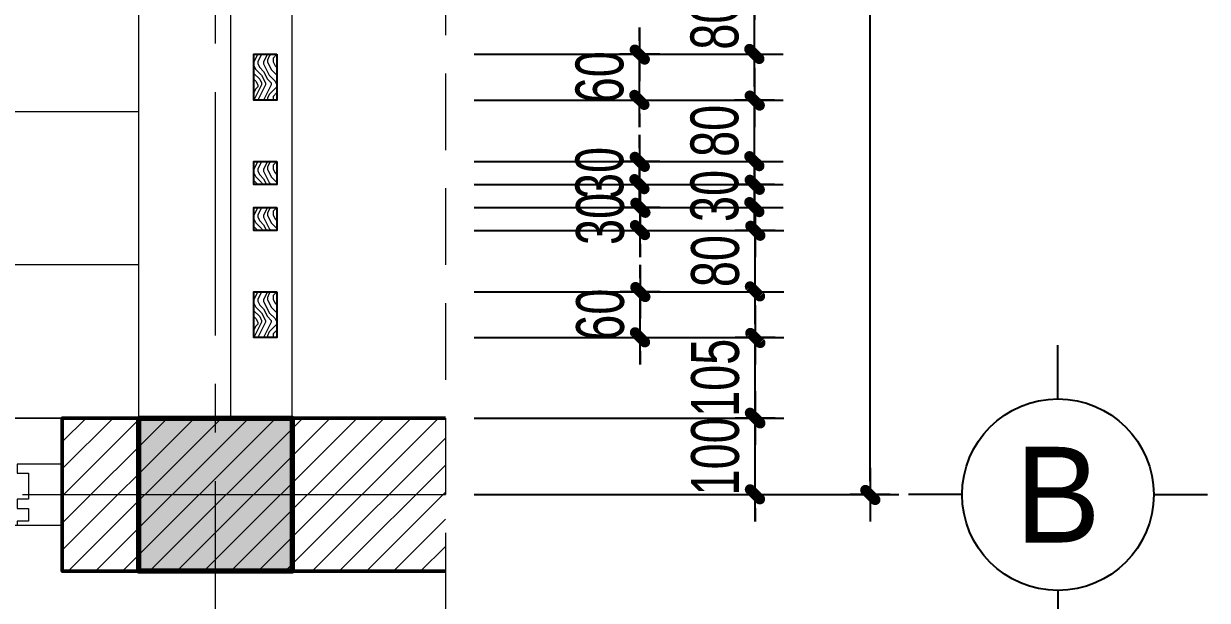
# Model space of a CAD drawing. Header units: inches. Extents: x 88947 to 296847, y 35049 to 161062.
# Drawn here: x 211662 to 213206, y 74483 to 75235 of the extents above; entities that cross this region are included whole.
import ezdxf
from ezdxf.enums import TextEntityAlignment as Align

# ---------------------------------------------------------------- set-up
doc = ezdxf.new("R2010")
doc.units = ezdxf.units.IN
doc.header["$MEASUREMENT"] = 0
doc.header["$PDMODE"] = 1
for name, pattern in [('ACAD_ISO03W100', [30, 12, -18]), ('CENTER', [50.8, 31.75, -6.35, 6.35, -6.35]), ('DASHED', [0.75, 0.5, -0.25])]:
    doc.linetypes.add(name, pattern=pattern)
for name, color, linetype, lineweight in [('A-Dims', 145, 'Continuous', 25), ('CUA', 42, 'Continuous', 20), ('DIM', 7, 'Continuous', 25), ('GHICHU', 40, 'Continuous', 18), ('HACTH', 8, 'Continuous', 5), ('HATCH', 8, 'Continuous', 5), ('KHUNG 1', 6, 'Continuous', 70), ('KHUNG 2', 144, 'Continuous', 18), ('netthay', 254, 'Continuous', 25), ('THAY', 3, 'Continuous', 18), ('TRUC', 252, 'ACAD_ISO03W100', 13), ('TUONG', 4, 'Continuous', 50)]:
    doc.layers.add(name, color=color, linetype=linetype, lineweight=lineweight)
doc.styles.add('FRANKO', font='VFRANKO.TTF')
doc.styles.add('VHELVEN', font='VHELVEN.TTF')
doc.styles.add('VNI-HELVE-CONDENSE', font='VNARIAL.TTF', dxfattribs={"width": 0.7})
doc.dimstyles.new('TAS-50', dxfattribs={"dimscale": 25, "dimtxt": 2.5, "dimasz": 0.7, "dimexe": 1.5, "dimexo": 1.5, "dimgap": 0.8, "dimtad": 1, "dimdec": 0, "dimzin": 3, "dimdsep": 46, "dimtxsty": 'VNI-HELVE-CONDENSE', "dimblk": 'TICK', "dimcen": 2.5, "dimclrt": 71, "dimazin": 2, "dimtfac": 0.75, "dimtdec": 0, "dimtix": 1, "dimtmove": 2, "dimatfit": 2, "dimldrblk": 'TICK123', "dimfxl": 1.5, "dimtolj": 1, "dimtzin": 0, "dimarcsym": 0})

# ---------------------------------------------------------------- blocks, each defined once
blk = doc.blocks.new('TICK')
at = {"layer": 'A-Dims', "color": 1}
for p, q in [((0, 1.5), (0, -1.5)), ((-2, 0), (2, 0))]:
    blk.add_line(p, q, dxfattribs=at)
at = {"layer": 'A-Dims', "color": 1, "const_width": 0.788}
blk.add_lwpolyline([(-0.334, -0.349), (0.383, 0.378)], dxfattribs=at)
at = {"layer": 'A-Dims', "color": 1, "const_width": 0.394}
for points in [[(0.244, 0.517, -0.414214), (0.523, 0.517, -1)], [(0.523, 0.517, -0.414214), (0.523, 0.238, -1)], [(-0.473, -0.21, 0.414214), (-0.473, -0.488, 1)], [(-0.473, -0.488, 0.414214), (-0.195, -0.488, 1)]]:
    blk.add_lwpolyline(points, format="xyb", dxfattribs=at)
blk = doc.blocks.new('*D1354')
at = {"layer": 'Defpoints', "color": 0}
for p in [(212212.2, 76120.5), (212766.2, 76120.5), (212212.2, 74620.5)]:
    blk.add_point(p, dxfattribs=at)
at = {"layer": 'DIM', "color": 0, "lineweight": -2}
for p, q in [((212249.7, 76120.5), (212803.7, 76120.5)), ((212766.2, 74638), (212766.2, 76103)), ((212249.7, 74620.5), (212803.7, 74620.5))]:
    blk.add_line(p, q, dxfattribs=at)
at = {"layer": 'DIM', "color": 0, "lineweight": -2, "xscale": 17.5, "yscale": 17.5, "zscale": 17.5}
for p, rotation in [((212766.2, 76120.5), 90), ((212766.2, 74620.5), 270)]:
    blk.add_blockref('TICK', p, dxfattribs=dict(at, rotation=rotation))
at = {"layer": 'DIM', "color": 71, "insert": (212714.3, 75370.5), "char_height": 62.5, "attachment_point": 5, "rotation": 90, "style": 'VNI-HELVE-CONDENSE'}
blk.add_mtext('\\A1;1500', dxfattribs=at)
blk = doc.blocks.new('TICK123')
at = {"layer": 'A-Dims', "color": 1}
blk.add_lwpolyline([(0.046, 0, 0, 0.84, 0), (-2.111, 0, 8.4, 8.4, 0)], format="xyseb", dxfattribs=at)
blk = doc.blocks.new('TRUCCOT')
for p, q in [((0, -140), (0, 0)), ((-250, -390), (-390, -390)), ((250, -390), (390, -390)), ((0, -640), (0, -780))]:
    blk.add_line(p, q)
blk.add_circle((0, -390), 250)
at = {"layer": 'GHICHU', "style": 'VHELVEN'}
blk.add_attdef('TRUC', text='', height=280, dxfattribs=at).set_placement((0, -390), align=Align.MIDDLE_CENTER)
blk = doc.blocks.new('*D1828')
at = {"layer": 'Defpoints', "color": 0}
for p in [(212212.2, 75025.5), (212615.4, 75025.5), (212212.2, 74995.5)]:
    blk.add_point(p, dxfattribs=at)
at = {"layer": 'DIM', "color": 0, "lineweight": -2}
for p, q in [((212615.4, 75043), (212615.4, 75060.5)), ((212249.7, 75025.5), (212652.9, 75025.5)), ((212615.4, 74995.5), (212615.4, 75025.5)), ((212249.7, 74995.5), (212652.9, 74995.5)), ((212615.4, 74978), (212615.4, 74960.5))]:
    blk.add_line(p, q, dxfattribs=at)
at = {"layer": 'DIM', "color": 0, "lineweight": -2, "xscale": 17.5, "yscale": 17.5, "zscale": 17.5}
for p, rotation in [((212615.4, 75025.5), 270), ((212615.4, 74995.5), 90)]:
    blk.add_blockref('TICK', p, dxfattribs=dict(at, rotation=rotation))
at = {"layer": 'DIM', "color": 71, "insert": (212563.4, 75010.5), "char_height": 62.5, "attachment_point": 5, "rotation": 90, "style": 'VNI-HELVE-CONDENSE'}
blk.add_mtext('\\A1;30', dxfattribs=at)
blk = doc.blocks.new('*D1829')
at = {"layer": 'Defpoints', "color": 0}
for p in [(212212.2, 75055.5), (212465.4, 75055.5), (212212.2, 75025.5)]:
    blk.add_point(p, dxfattribs=at)
at = {"layer": 'DIM', "color": 0, "lineweight": -2}
for p, q in [((212465.4, 75073), (212465.4, 75090.5)), ((212249.7, 75055.5), (212502.9, 75055.5)), ((212465.4, 75025.5), (212465.4, 75055.5)), ((212249.7, 75025.5), (212502.9, 75025.5)), ((212465.4, 75008), (212465.4, 74990.5))]:
    blk.add_line(p, q, dxfattribs=at)
at = {"layer": 'DIM', "color": 0, "lineweight": -2, "xscale": 17.5, "yscale": 17.5, "zscale": 17.5}
for p, rotation in [((212465.4, 75055.5), 270), ((212465.4, 75025.5), 90)]:
    blk.add_blockref('TICK', p, dxfattribs=dict(at, rotation=rotation))
at = {"layer": 'DIM', "color": 71, "insert": (212413.4, 75040.5), "char_height": 62.5, "attachment_point": 5, "rotation": 90, "style": 'VNI-HELVE-CONDENSE'}
blk.add_mtext('\\A1;30', dxfattribs=at)
blk = doc.blocks.new('*D1830')
at = {"layer": 'Defpoints', "color": 0}
for p in [(212212.2, 75195.5), (212465.4, 75195.5), (212212.2, 75135.5)]:
    blk.add_point(p, dxfattribs=at)
at = {"layer": 'DIM', "color": 0, "lineweight": -2}
for p, q in [((212465.4, 75213), (212465.4, 75230.5)), ((212249.7, 75195.5), (212502.9, 75195.5)), ((212465.4, 75135.5), (212465.4, 75195.5)), ((212249.7, 75135.5), (212502.9, 75135.5)), ((212465.4, 75118), (212465.4, 75100.5))]:
    blk.add_line(p, q, dxfattribs=at)
at = {"layer": 'DIM', "color": 0, "lineweight": -2, "xscale": 17.5, "yscale": 17.5, "zscale": 17.5}
for p, rotation in [((212465.4, 75195.5), 270), ((212465.4, 75135.5), 90)]:
    blk.add_blockref('TICK', p, dxfattribs=dict(at, rotation=rotation))
at = {"layer": 'DIM', "color": 71, "insert": (212413.5, 75165.5), "char_height": 62.5, "attachment_point": 5, "rotation": 90, "style": 'VNI-HELVE-CONDENSE'}
blk.add_mtext('\\A1;60', dxfattribs=at)
blk = doc.blocks.new('*D1831')
at = {"layer": 'Defpoints', "color": 0}
for p in [(212212.2, 75275.5), (212615.4, 75275.5), (212212.2, 75195.5)]:
    blk.add_point(p, dxfattribs=at)
at = {"layer": 'DIM', "color": 0, "lineweight": -2}
for p, q in [((212615.4, 75293), (212615.4, 75310.5)), ((212249.7, 75275.5), (212652.9, 75275.5)), ((212615.4, 75195.5), (212615.4, 75275.5)), ((212249.7, 75195.5), (212652.9, 75195.5)), ((212615.4, 75178), (212615.4, 75160.5))]:
    blk.add_line(p, q, dxfattribs=at)
at = {"layer": 'DIM', "color": 0, "lineweight": -2, "xscale": 17.5, "yscale": 17.5, "zscale": 17.5}
for p, rotation in [((212615.4, 75275.5), 270), ((212615.4, 75195.5), 90)]:
    blk.add_blockref('TICK', p, dxfattribs=dict(at, rotation=rotation))
at = {"layer": 'DIM', "color": 71, "insert": (212563.5, 75235.5), "char_height": 62.5, "attachment_point": 5, "rotation": 90, "style": 'VNI-HELVE-CONDENSE'}
blk.add_mtext('\\A1;80', dxfattribs=at)
blk = doc.blocks.new('*D1833')
at = {"layer": 'Defpoints', "color": 0}
for p in [(212212.2, 75135.5), (212615.4, 75135.5), (212212.2, 75055.5)]:
    blk.add_point(p, dxfattribs=at)
at = {"layer": 'DIM', "color": 0, "lineweight": -2}
for p, q in [((212615.4, 75153), (212615.4, 75170.5)), ((212249.7, 75135.5), (212652.9, 75135.5)), ((212615.4, 75055.5), (212615.4, 75135.5)), ((212249.7, 75055.5), (212652.9, 75055.5)), ((212615.4, 75038), (212615.4, 75020.5))]:
    blk.add_line(p, q, dxfattribs=at)
at = {"layer": 'DIM', "color": 0, "lineweight": -2, "xscale": 17.5, "yscale": 17.5, "zscale": 17.5}
for p, rotation in [((212615.4, 75135.5), 270), ((212615.4, 75055.5), 90)]:
    blk.add_blockref('TICK', p, dxfattribs=dict(at, rotation=rotation))
at = {"layer": 'DIM', "color": 71, "insert": (212563.5, 75095.5), "char_height": 62.5, "attachment_point": 5, "rotation": 90, "style": 'VNI-HELVE-CONDENSE'}
blk.add_mtext('\\A1;80', dxfattribs=at)
blk = doc.blocks.new('*D1834')
at = {"layer": 'Defpoints', "color": 0}
for p in [(212212.2, 74885.5), (212466.2, 74885.5), (212212.2, 74825.5)]:
    blk.add_point(p, dxfattribs=at)
at = {"layer": 'DIM', "color": 0, "lineweight": -2}
for p, q in [((212466.2, 74903), (212466.2, 74920.5)), ((212249.7, 74885.5), (212503.7, 74885.5)), ((212466.2, 74825.5), (212466.2, 74885.5)), ((212249.7, 74825.5), (212503.7, 74825.5)), ((212466.2, 74808), (212466.2, 74790.5))]:
    blk.add_line(p, q, dxfattribs=at)
at = {"layer": 'DIM', "color": 0, "lineweight": -2, "xscale": 17.5, "yscale": 17.5, "zscale": 17.5}
for p, rotation in [((212466.2, 74885.5), 270), ((212466.2, 74825.5), 90)]:
    blk.add_blockref('TICK', p, dxfattribs=dict(at, rotation=rotation))
at = {"layer": 'DIM', "color": 71, "insert": (212414.3, 74855.5), "char_height": 62.5, "attachment_point": 5, "rotation": 90, "style": 'VNI-HELVE-CONDENSE'}
blk.add_mtext('\\A1;60', dxfattribs=at)
blk = doc.blocks.new('*D1835')
at = {"layer": 'Defpoints', "color": 0}
for p in [(212212.2, 74965.5), (212616.2, 74965.5), (212212.2, 74885.5)]:
    blk.add_point(p, dxfattribs=at)
at = {"layer": 'DIM', "color": 0, "lineweight": -2}
for p, q in [((212616.2, 74983), (212616.2, 75000.5)), ((212249.7, 74965.5), (212653.7, 74965.5)), ((212616.2, 74885.5), (212616.2, 74965.5)), ((212249.7, 74885.5), (212653.7, 74885.5)), ((212616.2, 74868), (212616.2, 74850.5))]:
    blk.add_line(p, q, dxfattribs=at)
at = {"layer": 'DIM', "color": 0, "lineweight": -2, "xscale": 17.5, "yscale": 17.5, "zscale": 17.5}
for p, rotation in [((212616.2, 74965.5), 270), ((212616.2, 74885.5), 90)]:
    blk.add_blockref('TICK', p, dxfattribs=dict(at, rotation=rotation))
at = {"layer": 'DIM', "color": 71, "insert": (212564.3, 74925.5), "char_height": 62.5, "attachment_point": 5, "rotation": 90, "style": 'VNI-HELVE-CONDENSE'}
blk.add_mtext('\\A1;80', dxfattribs=at)
blk = doc.blocks.new('*D1836')
at = {"layer": 'Defpoints', "color": 0}
for p in [(212212.2, 74995.5), (212466.2, 74995.5), (212212.2, 74965.5)]:
    blk.add_point(p, dxfattribs=at)
at = {"layer": 'DIM', "color": 0, "lineweight": -2}
for p, q in [((212466.2, 75013), (212466.2, 75030.5)), ((212249.7, 74995.5), (212503.7, 74995.5)), ((212466.2, 74965.5), (212466.2, 74995.5)), ((212249.7, 74965.5), (212503.7, 74965.5)), ((212466.2, 74948), (212466.2, 74930.5))]:
    blk.add_line(p, q, dxfattribs=at)
at = {"layer": 'DIM', "color": 0, "lineweight": -2, "xscale": 17.5, "yscale": 17.5, "zscale": 17.5}
for p, rotation in [((212466.2, 74995.5), 270), ((212466.2, 74965.5), 90)]:
    blk.add_blockref('TICK', p, dxfattribs=dict(at, rotation=rotation))
at = {"layer": 'DIM', "color": 71, "insert": (212414.2, 74980.5), "char_height": 62.5, "attachment_point": 5, "rotation": 90, "style": 'VNI-HELVE-CONDENSE'}
blk.add_mtext('\\A1;30', dxfattribs=at)
blk = doc.blocks.new('*D1837')
at = {"layer": 'Defpoints', "color": 0}
for p in [(212212.2, 74825.5), (212616.2, 74825.5), (212212.2, 74720.5)]:
    blk.add_point(p, dxfattribs=at)
at = {"layer": 'DIM', "color": 0, "lineweight": -2}
for p, q in [((212616.2, 74843), (212616.2, 74860.5)), ((212249.7, 74825.5), (212653.7, 74825.5)), ((212616.2, 74720.5), (212616.2, 74825.5)), ((212249.7, 74720.5), (212653.7, 74720.5)), ((212616.2, 74703), (212616.2, 74685.5))]:
    blk.add_line(p, q, dxfattribs=at)
at = {"layer": 'DIM', "color": 0, "lineweight": -2, "xscale": 17.5, "yscale": 17.5, "zscale": 17.5}
for p, rotation in [((212616.2, 74825.5), 270), ((212616.2, 74720.5), 90)]:
    blk.add_blockref('TICK', p, dxfattribs=dict(at, rotation=rotation))
at = {"layer": 'DIM', "color": 71, "insert": (212564.3, 74773), "char_height": 62.5, "attachment_point": 5, "rotation": 90, "style": 'VNI-HELVE-CONDENSE'}
blk.add_mtext('\\A1;105', dxfattribs=at)
blk = doc.blocks.new('*D2035')
at = {"layer": 'Defpoints', "color": 0}
for p in [(212212.2, 74720.5), (212616.2, 74720.5), (212212.2, 74620.5)]:
    blk.add_point(p, dxfattribs=at)
at = {"layer": 'DIM', "color": 0, "lineweight": -2}
for p, q in [((212616.2, 74738), (212616.2, 74755.5)), ((212249.7, 74720.5), (212653.7, 74720.5)), ((212616.2, 74620.5), (212616.2, 74720.5)), ((212249.7, 74620.5), (212653.7, 74620.5)), ((212616.2, 74603), (212616.2, 74585.5))]:
    blk.add_line(p, q, dxfattribs=at)
at = {"layer": 'DIM', "color": 0, "lineweight": -2, "xscale": 17.5, "yscale": 17.5, "zscale": 17.5}
for p, rotation in [((212616.2, 74720.5), 270), ((212616.2, 74620.5), 90)]:
    blk.add_blockref('TICK', p, dxfattribs=dict(at, rotation=rotation))
at = {"layer": 'DIM', "color": 71, "insert": (212564.3, 74670.5), "char_height": 62.5, "attachment_point": 5, "rotation": 90, "style": 'VNI-HELVE-CONDENSE'}
blk.add_mtext('\\A1;100', dxfattribs=at)

msp = doc.modelspace()

# ---------------------------------------------------------------- hatches: boundary and pattern name
at = {"layer": 'HACTH'}
h = msp.add_hatch(dxfattribs=at)
h.set_pattern_fill('TAS_GACH400X400', color=256, scale=0.5, style=0, pattern_type=2)
h.set_pattern_definition([(0, (209012.22, 74720.67), (0, 200), []), (90, (209012.22, 74720.67), (-200, 1e-14), [200, 0])])
h.paths.add_polyline_path([(211812.2, 74720.5), (211812.2, 75920.5), (209012.2, 75920.5), (209012.2, 74720.5)])
h = msp.add_hatch(dxfattribs=at)
h.set_pattern_fill('ENDGRAIN', color=256, scale=50, angle=-90, style=0, pattern_type=2)
h.set_pattern_definition([(270, (211992.224, 75155.48), (-50, -50), [2.5, -47.5]), (270, (211987.224, 75190.48), (-50, -50), [5, -45]), (270, (211984.724, 75157.98), (-50, -50), [2.5, -47.5]), (270, (211979.724, 75187.98), (-50, -50), [2.5, -47.5]), (270, (211977.224, 75157.98), (-50, -50), [2.5, -47.5]), (270, (211974.724, 75185.48), (-50, -50), [2.5, -47.5]), (270, (211972.224, 75157.98), (-50, -50), [2.5, -47.5]), (270, (211967.224, 75185.48), (-50, -50), [2.5, -27.5, 2.5, -17.5]), (270, (211962.224, 75185.48), (-50, -50), [5, -25, 2.5, -17.5]), (270, (211954.724, 75187.98), (-50, -50), [2.5, -7.5, 2.5, -20, 2.5, -15]), (270, (211949.724, 75190.48), (-50, -50), [2.5, -10, 5, -32.5]), (270, (211947.224, 75157.98), (-50, -50), [2.5, -47.5]), (270, (211944.724, 75190.48), (-50, -50), [2.5, -12.5, 2.5, -32.5]), (225, (211992.224, 75195.48), (-50, -1e-14), [7.071, -63.64]), (225, (211992.224, 75152.98), (-50, -1e-14), [14.142, -56.569]), (225, (211967.224, 75152.98), (-50, -1e-14), [3.535, -67.175]), (225, (211962.224, 75195.48), (-50, -1e-14), [10.607, -60.104]), (225, (211962.224, 75152.98), (-50, -1e-14), [17.678, -53.033]), (225, (211954.724, 75152.98), (-50, -1e-14), [10.607, -60.104]), (315, (211949.724, 75162.98), (2e-14, -50), [3.535, -67.175]), (315, (211989.724, 75180.48), (2e-14, -50), [7.071, -63.64]), (315, (211969.724, 75177.98), (2e-14, -50), [7.07, -63.64]), (315, (211979.724, 75162.98), (2e-14, -50), [7.07, -63.64]), (315, (211959.724, 75165.48), (2e-14, -50), [7.07, -63.64]), (315, (211954.724, 75162.98), (2e-14, -50), [10.607, -60.104]), (315, (211984.724, 75175.48), (2e-14, -50), [10.607, -60.104]), (315, (211982.224, 75167.98), (2e-14, -50), [10.607, -60.104]), (315, (211964.724, 75175.48), (2e-14, -50), [10.607, -60.104]), (315, (211962.224, 75170.48), (2e-14, -50), [10.607, -60.104]), (243.435, (211982.224, 75192.98), (-2e-08, -50), [5.59, -106.213]), (243.435, (211984.724, 75155.48), (-2e-08, -50), [22.36, -89.443]), (243.435, (211977.224, 75155.48), (-2e-08, -50), [22.36, -89.443]), (243.435, (211972.224, 75155.48), (-2e-08, -50), [22.361, -33.5, 11.1805, -44.762]), (243.435, (211964.724, 75150.48), (-2e-08, -50), [5.59, -106.213]), (243.435, (211947.224, 75195.48), (-2e-08, -50), [5.59, -106.213]), (243.435, (211947.224, 75155.48), (-2e-08, -50), [11.18, -100.623]), (296.565, (211992.224, 75167.98), (2e-08, -50), [11.18, -100.623]), (296.565, (211979.724, 75185.48), (2e-08, -50), [11.18, -100.623]), (296.565, (211987.224, 75185.48), (2e-08, -50), [5.59, -106.213]), (296.565, (211974.724, 75182.98), (2e-08, -50), [16.77, -95.033]), (296.565, (211974.724, 75172.98), (2e-08, -50), [11.18, -100.623]), (296.565, (211972.224, 75167.98), (2e-08, -50), [11.18, -100.623]), (296.565, (211967.224, 75182.98), (2e-08, -50), [5.59, -106.213]), (296.565, (211962.224, 75180.48), (2e-08, -50), [5.59, -106.213]), (296.565, (211952.224, 75160.48), (2e-08, -50), [5.59, -106.213]), (296.565, (211969.724, 75162.98), (2e-08, -50), [5.59, -106.213]), (296.565, (211954.724, 75185.48), (2e-08, -50), [16.77, -95.033]), (296.565, (211949.724, 75187.98), (2e-08, -50), [11.18, -100.623]), (296.565, (211964.724, 75160.48), (2e-08, -50), [5.59, -50.31, 5.59, -50.313]), (296.565, (211954.724, 75175.48), (2e-08, -50), [11.18, -100.623]), (296.565, (211949.724, 75172.98), (2e-08, -50), [11.18, -100.623]), (296.565, (211944.724, 75187.98), (2e-08, -50), [11.18, -100.623]), (296.565, (211944.724, 75172.98), (2e-08, -50), [11.18, -100.623])])
h.paths.add_polyline_path([(211962.2, 75135.5), (211962.2, 75195.5), (211992.2, 75195.5), (211992.2, 75135.5)])
h = msp.add_hatch(dxfattribs=at)
h.set_pattern_fill('ENDGRAIN', color=256, scale=50, angle=-90, style=0, pattern_type=2)
h.set_pattern_definition([(270, (211992.224, 75015.48), (-50, -50), [2.5, -47.5]), (270, (211987.224, 75050.48), (-50, -50), [5, -45]), (270, (211984.724, 75017.98), (-50, -50), [2.5, -47.5]), (270, (211979.724, 75047.98), (-50, -50), [2.5, -47.5]), (270, (211977.224, 75017.98), (-50, -50), [2.5, -47.5]), (270, (211974.724, 75045.48), (-50, -50), [2.5, -47.5]), (270, (211972.224, 75017.98), (-50, -50), [2.5, -47.5]), (270, (211967.224, 75045.48), (-50, -50), [2.5, -27.5, 2.5, -17.5]), (270, (211962.224, 75045.48), (-50, -50), [5, -25, 2.5, -17.5]), (270, (211954.724, 75047.98), (-50, -50), [2.5, -7.5, 2.5, -20, 2.5, -15]), (270, (211949.724, 75050.48), (-50, -50), [2.5, -10, 5, -32.5]), (270, (211947.224, 75017.98), (-50, -50), [2.5, -47.5]), (270, (211944.724, 75050.48), (-50, -50), [2.5, -12.5, 2.5, -32.5]), (225, (211992.224, 75055.48), (-50, -1e-14), [7.07, -63.64]), (225, (211992.224, 75012.98), (-50, -1e-14), [14.142, -56.569]), (225, (211967.224, 75012.98), (-50, -1e-14), [3.535, -67.175]), (225, (211962.224, 75055.48), (-50, -1e-14), [10.607, -60.104]), (225, (211962.224, 75012.98), (-50, -1e-14), [17.678, -53.033]), (225, (211954.724, 75012.98), (-50, -1e-14), [10.607, -60.104]), (315, (211949.724, 75022.98), (2e-14, -50), [3.535, -67.175]), (315, (211989.724, 75040.48), (2e-14, -50), [7.07, -63.64]), (315, (211969.724, 75037.98), (2e-14, -50), [7.07, -63.64]), (315, (211979.724, 75022.98), (2e-14, -50), [7.07, -63.64]), (315, (211959.724, 75025.48), (2e-14, -50), [7.07, -63.64]), (315, (211954.724, 75022.98), (2e-14, -50), [10.607, -60.104]), (315, (211984.724, 75035.48), (2e-14, -50), [10.607, -60.104]), (315, (211982.224, 75027.98), (2e-14, -50), [10.607, -60.104]), (315, (211964.724, 75035.48), (2e-14, -50), [10.607, -60.104]), (315, (211962.224, 75030.48), (2e-14, -50), [10.607, -60.104]), (243.435, (211982.224, 75052.98), (-2e-08, -50), [5.59, -106.213]), (243.435, (211984.724, 75015.48), (-2e-08, -50), [22.36, -89.443]), (243.435, (211977.224, 75015.48), (-2e-08, -50), [22.36, -89.443]), (243.435, (211972.224, 75015.48), (-2e-08, -50), [22.361, -33.5, 11.1805, -44.762]), (243.435, (211964.724, 75010.48), (-2e-08, -50), [5.59, -106.213]), (243.435, (211947.224, 75055.48), (-2e-08, -50), [5.59, -106.213]), (243.435, (211947.224, 75015.48), (-2e-08, -50), [11.18, -100.623]), (296.565, (211992.224, 75027.98), (2e-08, -50), [11.18, -100.623]), (296.565, (211979.724, 75045.48), (2e-08, -50), [11.18, -100.623]), (296.565, (211987.224, 75045.48), (2e-08, -50), [5.59, -106.213]), (296.57, (211974.724, 75042.98), (2e-08, -50), [16.77, -95.033]), (296.565, (211974.724, 75032.98), (2e-08, -50), [11.18, -100.623]), (296.565, (211972.224, 75027.98), (2e-08, -50), [11.18, -100.623]), (296.565, (211967.224, 75042.98), (2e-08, -50), [5.59, -106.213]), (296.565, (211962.224, 75040.48), (2e-08, -50), [5.59, -106.213]), (296.565, (211952.224, 75020.48), (2e-08, -50), [5.59, -106.213]), (296.565, (211969.724, 75022.98), (2e-08, -50), [5.59, -106.213]), (296.565, (211954.724, 75045.48), (2e-08, -50), [16.77, -95.033]), (296.565, (211949.724, 75047.98), (2e-08, -50), [11.18, -100.623]), (296.565, (211964.724, 75020.48), (2e-08, -50), [5.59, -50.31, 5.59, -50.313]), (296.565, (211954.724, 75035.48), (2e-08, -50), [11.18, -100.623]), (296.565, (211949.724, 75032.98), (2e-08, -50), [11.18, -100.623]), (296.565, (211944.724, 75047.98), (2e-08, -50), [11.18, -100.623]), (296.565, (211944.724, 75032.98), (2e-08, -50), [11.18, -100.623])])
h.paths.add_polyline_path([(211962.2, 75025.5), (211962.2, 75055.5), (211992.2, 75055.5), (211992.2, 75025.5)])
h = msp.add_hatch(dxfattribs=at)
h.set_pattern_fill('ENDGRAIN', color=256, scale=50, angle=-90, style=0, pattern_type=2)
h.set_pattern_definition([(270, (211992.224, 74955.48), (-50, -50), [2.5, -47.5]), (270, (211987.224, 74990.48), (-50, -50), [5, -45]), (270, (211984.724, 74957.98), (-50, -50), [2.5, -47.5]), (270, (211979.724, 74987.98), (-50, -50), [2.5, -47.5]), (270, (211977.224, 74957.98), (-50, -50), [2.5, -47.5]), (270, (211974.724, 74985.48), (-50, -50), [2.5, -47.5]), (270, (211972.224, 74957.98), (-50, -50), [2.5, -47.5]), (270, (211967.224, 74985.48), (-50, -50), [2.5, -27.5, 2.5, -17.5]), (270, (211962.224, 74985.48), (-50, -50), [5, -25, 2.5, -17.5]), (270, (211954.724, 74987.98), (-50, -50), [2.5, -7.5, 2.5, -20, 2.5, -15]), (270, (211949.724, 74990.48), (-50, -50), [2.5, -10, 5, -32.5]), (270, (211947.224, 74957.98), (-50, -50), [2.5, -47.5]), (270, (211944.724, 74990.48), (-50, -50), [2.5, -12.5, 2.5, -32.5]), (225, (211992.224, 74995.48), (-50, -1e-14), [7.07, -63.64]), (225, (211992.224, 74952.98), (-50, -1e-14), [14.142, -56.569]), (225, (211967.224, 74952.98), (-50, -1e-14), [3.535, -67.175]), (225, (211962.224, 74995.48), (-50, -1e-14), [10.607, -60.104]), (225, (211962.224, 74952.98), (-50, -1e-14), [17.678, -53.033]), (225, (211954.724, 74952.98), (-50, -1e-14), [10.607, -60.104]), (315, (211949.724, 74962.98), (2e-14, -50), [3.535, -67.175]), (315, (211989.724, 74980.48), (2e-14, -50), [7.07, -63.64]), (315, (211969.724, 74977.98), (2e-14, -50), [7.07, -63.64]), (315, (211979.724, 74962.98), (2e-14, -50), [7.07, -63.64]), (315, (211959.724, 74965.48), (2e-14, -50), [7.07, -63.64]), (315, (211954.724, 74962.98), (2e-14, -50), [10.607, -60.104]), (315, (211984.724, 74975.48), (2e-14, -50), [10.607, -60.104]), (315, (211982.224, 74967.98), (2e-14, -50), [10.607, -60.104]), (315, (211964.724, 74975.48), (2e-14, -50), [10.607, -60.104]), (315, (211962.224, 74970.48), (2e-14, -50), [10.607, -60.104]), (243.435, (211982.224, 74992.98), (-2e-08, -50), [5.59, -106.213]), (243.435, (211984.724, 74955.48), (-2e-08, -50), [22.36, -89.443]), (243.435, (211977.224, 74955.48), (-2e-08, -50), [22.36, -89.443]), (243.435, (211972.224, 74955.48), (-2e-08, -50), [22.361, -33.5, 11.1805, -44.762]), (243.435, (211964.724, 74950.48), (-2e-08, -50), [5.59, -106.213]), (243.435, (211947.224, 74995.48), (-2e-08, -50), [5.59, -106.213]), (243.435, (211947.224, 74955.48), (-2e-08, -50), [11.18, -100.623]), (296.565, (211992.224, 74967.98), (2e-08, -50), [11.18, -100.623]), (296.565, (211979.724, 74985.48), (2e-08, -50), [11.18, -100.623]), (296.565, (211987.224, 74985.48), (2e-08, -50), [5.59, -106.213]), (296.57, (211974.724, 74982.98), (2e-08, -50), [16.77, -95.033]), (296.565, (211974.724, 74972.98), (2e-08, -50), [11.18, -100.623]), (296.565, (211972.224, 74967.98), (2e-08, -50), [11.18, -100.623]), (296.565, (211967.224, 74982.98), (2e-08, -50), [5.59, -106.213]), (296.565, (211962.224, 74980.48), (2e-08, -50), [5.59, -106.213]), (296.565, (211952.224, 74960.48), (2e-08, -50), [5.59, -106.213]), (296.565, (211969.724, 74962.98), (2e-08, -50), [5.59, -106.213]), (296.565, (211954.724, 74985.48), (2e-08, -50), [16.77, -95.033]), (296.565, (211949.724, 74987.98), (2e-08, -50), [11.18, -100.623]), (296.565, (211964.724, 74960.48), (2e-08, -50), [5.59, -50.31, 5.59, -50.313]), (296.565, (211954.724, 74975.48), (2e-08, -50), [11.18, -100.623]), (296.565, (211949.724, 74972.98), (2e-08, -50), [11.18, -100.623]), (296.565, (211944.724, 74987.98), (2e-08, -50), [11.18, -100.623]), (296.565, (211944.724, 74972.98), (2e-08, -50), [11.18, -100.623])])
h.paths.add_polyline_path([(211962.2, 74965.5), (211962.2, 74995.5), (211992.2, 74995.5), (211992.2, 74965.5)])
h = msp.add_hatch(dxfattribs=at)
h.set_pattern_fill('ENDGRAIN', color=256, scale=50, angle=-90, style=0, pattern_type=2)
h.set_pattern_definition([(270, (211992.224, 74845.48), (-50, -50), [2.5, -47.5]), (270, (211987.224, 74880.48), (-50, -50), [5, -45]), (270, (211984.724, 74847.98), (-50, -50), [2.5, -47.5]), (270, (211979.724, 74877.98), (-50, -50), [2.5, -47.5]), (270, (211977.224, 74847.98), (-50, -50), [2.5, -47.5]), (270, (211974.724, 74875.48), (-50, -50), [2.5, -47.5]), (270, (211972.224, 74847.98), (-50, -50), [2.5, -47.5]), (270, (211967.224, 74875.48), (-50, -50), [2.5, -27.5, 2.5, -17.5]), (270, (211962.224, 74875.48), (-50, -50), [5, -25, 2.5, -17.5]), (270, (211954.724, 74877.98), (-50, -50), [2.5, -7.5, 2.5, -20, 2.5, -15]), (270, (211949.724, 74880.48), (-50, -50), [2.5, -10, 5, -32.5]), (270, (211947.224, 74847.98), (-50, -50), [2.5, -47.5]), (270, (211944.724, 74880.48), (-50, -50), [2.5, -12.5, 2.5, -32.5]), (225, (211992.224, 74885.48), (-50, -1e-14), [7.071, -63.64]), (225, (211992.224, 74842.98), (-50, -1e-14), [14.142, -56.569]), (225, (211967.224, 74842.98), (-50, -1e-14), [3.535, -67.175]), (225, (211962.224, 74885.48), (-50, -1e-14), [10.607, -60.104]), (225, (211962.224, 74842.98), (-50, -1e-14), [17.678, -53.033]), (225, (211954.724, 74842.98), (-50, -1e-14), [10.607, -60.104]), (315, (211949.724, 74852.98), (2e-14, -50), [3.535, -67.175]), (315, (211989.724, 74870.48), (2e-14, -50), [7.071, -63.64]), (315, (211969.724, 74867.98), (2e-14, -50), [7.07, -63.64]), (315, (211979.724, 74852.98), (2e-14, -50), [7.07, -63.64]), (315, (211959.724, 74855.48), (2e-14, -50), [7.07, -63.64]), (315, (211954.724, 74852.98), (2e-14, -50), [10.607, -60.104]), (315, (211984.724, 74865.48), (2e-14, -50), [10.607, -60.104]), (315, (211982.224, 74857.98), (2e-14, -50), [10.607, -60.104]), (315, (211964.724, 74865.48), (2e-14, -50), [10.607, -60.104]), (315, (211962.224, 74860.48), (2e-14, -50), [10.607, -60.104]), (243.435, (211982.224, 74882.98), (-2e-08, -50), [5.59, -106.213]), (243.435, (211984.724, 74845.48), (-2e-08, -50), [22.36, -89.443]), (243.435, (211977.224, 74845.48), (-2e-08, -50), [22.36, -89.443]), (243.435, (211972.224, 74845.48), (-2e-08, -50), [22.361, -33.5, 11.1805, -44.762]), (243.435, (211964.724, 74840.48), (-2e-08, -50), [5.59, -106.213]), (243.435, (211947.224, 74885.48), (-2e-08, -50), [5.59, -106.213]), (243.435, (211947.224, 74845.48), (-2e-08, -50), [11.18, -100.623]), (296.565, (211992.224, 74857.98), (2e-08, -50), [11.18, -100.623]), (296.565, (211979.724, 74875.48), (2e-08, -50), [11.18, -100.623]), (296.565, (211987.224, 74875.48), (2e-08, -50), [5.59, -106.213]), (296.565, (211974.724, 74872.98), (2e-08, -50), [16.77, -95.033]), (296.565, (211974.724, 74862.98), (2e-08, -50), [11.18, -100.623]), (296.565, (211972.224, 74857.98), (2e-08, -50), [11.18, -100.623]), (296.565, (211967.224, 74872.98), (2e-08, -50), [5.59, -106.213]), (296.565, (211962.224, 74870.48), (2e-08, -50), [5.59, -106.213]), (296.565, (211952.224, 74850.48), (2e-08, -50), [5.59, -106.213]), (296.565, (211969.724, 74852.98), (2e-08, -50), [5.59, -106.213]), (296.565, (211954.724, 74875.48), (2e-08, -50), [16.77, -95.033]), (296.565, (211949.724, 74877.98), (2e-08, -50), [11.18, -100.623]), (296.565, (211964.724, 74850.48), (2e-08, -50), [5.59, -50.31, 5.59, -50.313]), (296.565, (211954.724, 74865.48), (2e-08, -50), [11.18, -100.623]), (296.565, (211949.724, 74862.98), (2e-08, -50), [11.18, -100.623]), (296.565, (211944.724, 74877.98), (2e-08, -50), [11.18, -100.623]), (296.565, (211944.724, 74862.98), (2e-08, -50), [11.18, -100.623])])
h.paths.add_polyline_path([(211962.2, 74825.5), (211962.2, 74885.5), (211992.2, 74885.5), (211992.2, 74825.5)])
at = {"layer": 'HATCH'}
h = msp.add_hatch(dxfattribs=at)
h.set_pattern_fill('ANSI31', color=256, scale=200, style=0)
h.set_pattern_definition([(45, (211437.224, 74520.48), (-17.6777, 17.6777), [])])
h.paths.add_polyline_path([(211712.2, 74720.5), (211712.2, 74520.5), (212212.2, 74520.5), (212212.2, 74720.5)])

# ---------------------------------------------------------------- linework, layer by layer
at = {"layer": 'CUA', "ltscale": 0.5}
msp.add_lwpolyline([(211653.2, 74586.1), (211653.2, 74580.5), (211712.2, 74580.5), (211712.2, 74660.5), (211653.2, 74660.5), (211653.2, 74648.5), (211668.2, 74648.5), (211668.2, 74614.5), (211653.2, 74614.5), (211653.2, 74602.5), (211668.2, 74602.5), (211668.2, 74586.1)], close=True, dxfattribs=at)
at = {"layer": 'CUA'}
msp.add_lwpolyline([(209112.2, 74580.5), (211712.2, 74580.5)], dxfattribs=at)
at = {"layer": 'HACTH'}
msp.add_lwpolyline([(211812.2, 74720.5), (211812.2, 75920.5), (209012.2, 75920.5), (209012.2, 74720.5)], close=True, dxfattribs=at)
at = {"layer": 'KHUNG 1'}
msp.add_lwpolyline([(211812.2, 74720.5), (212012.2, 74720.5), (212012.2, 74520.5), (211812.2, 74520.5)], close=True, dxfattribs=at)
msp.add_solid([(211812.2, 74520.5), (212012.2, 74520.5), (211812.2, 74720.5), (212012.2, 74720.5)], dxfattribs=at)
at = {"layer": 'KHUNG 2', "linetype": 'DASHED', "ltscale": 200}
msp.add_lwpolyline([(208612.2, 76220.5), (212212.2, 76220.5), (212212.2, 74320.5), (208612.2, 74320.5)], close=True, dxfattribs=at)
at = {"layer": 'netthay'}
for points in [[(211992.2, 75195.5), (211992.2, 75135.5), (211962.2, 75135.5), (211962.2, 75195.5)], [(211992.2, 75055.5), (211992.2, 75025.5), (211962.2, 75025.5), (211962.2, 75055.5)], [(211992.2, 74995.5), (211992.2, 74965.5), (211962.2, 74965.5), (211962.2, 74995.5)], [(211992.2, 74885.5), (211992.2, 74825.5), (211962.2, 74825.5), (211962.2, 74885.5)]]:
    msp.add_lwpolyline(points, close=True, dxfattribs=at)
at = {"layer": 'THAY'}
for points in [[(212012.2, 74720.5), (212012.2, 76120.5), (208812.2, 76120.5), (208812.2, 74720.5)], [(211932.2, 74720.5), (211932.2, 76040.5), (208892.2, 76040.5), (208892.2, 74720.5)], [(211812.2, 74720.5), (211812.2, 75920.5), (209012.2, 75920.5), (209012.2, 74720.5)]]:
    msp.add_lwpolyline(points, dxfattribs=at)
at = {"layer": 'TRUC', "linetype": 'CENTER', "ltscale": 10}
msp.add_lwpolyline([(211912.2, 74320.5), (211912.2, 76220.5)], dxfattribs=at)
at = {"layer": 'TRUC', "linetype": 'CENTER', "ltscale": 20}
msp.add_lwpolyline([(208612.2, 74620.5), (212212.2, 74620.5)], dxfattribs=at)
at = {"layer": 'TUONG'}
msp.add_lwpolyline([(212212.2, 74520.5), (211712.2, 74520.5), (211712.2, 74720.5), (212212.2, 74720.5)], dxfattribs=at)

# ---------------------------------------------------------------- block references
at = {"layer": 'DIM'}
ref = msp.add_blockref('TRUCCOT', (213011.2, 74815.5), dxfattribs=dict(at, xscale=0.5, yscale=0.5, zscale=0.5))
ref.add_attrib('TRUC', 'B', dxfattribs={"layer": 'GHICHU', "height": 125, "style": 'FRANKO'}).set_placement((213011.2, 74620.5), align=Align.MIDDLE_CENTER)

# ---------------------------------------------------------------- dimensions: what is measured, and where the dimension line sits
for base, p1, p2, picture, middle in [((212766.2, 76120.5), (212212.2, 74620.5), (212212.2, 76120.5), '*D1354', (212714.3, 75370.5)), ((212615.4, 75275.5), (212212.2, 75195.5), (212212.2, 75275.5), '*D1831', (212563.5, 75235.5)), ((212465.4, 75195.5), (212212.2, 75135.5), (212212.2, 75195.5), '*D1830', (212413.5, 75165.5)), ((212615.4, 75135.5), (212212.2, 75055.5), (212212.2, 75135.5), '*D1833', (212563.5, 75095.5)), ((212465.4, 75055.5), (212212.2, 75025.5), (212212.2, 75055.5), '*D1829', (212413.4, 75040.5)), ((212615.4, 75025.5), (212212.2, 74995.5), (212212.2, 75025.5), '*D1828', (212563.4, 75010.5)), ((212466.2, 74995.5), (212212.2, 74965.5), (212212.2, 74995.5), '*D1836', (212414.2, 74980.5)), ((212616.2, 74965.5), (212212.2, 74885.5), (212212.2, 74965.5), '*D1835', (212564.3, 74925.5)), ((212466.2, 74885.5), (212212.2, 74825.5), (212212.2, 74885.5), '*D1834', (212414.3, 74855.5)), ((212616.2, 74825.5), (212212.2, 74720.5), (212212.2, 74825.5), '*D1837', (212564.3, 74773)), ((212616.2, 74720.5), (212212.2, 74620.5), (212212.2, 74720.5), '*D2035', (212564.3, 74670.5))]:
    dim = msp.add_linear_dim(base=base, p1=p1, p2=p2, angle=90, dimstyle='TAS-50', dxfattribs=at)
    dim.commit()
    dim.dimension.update_dxf_attribs({"geometry": picture, "text_midpoint": middle})

doc.saveas('drawing.dxf')
